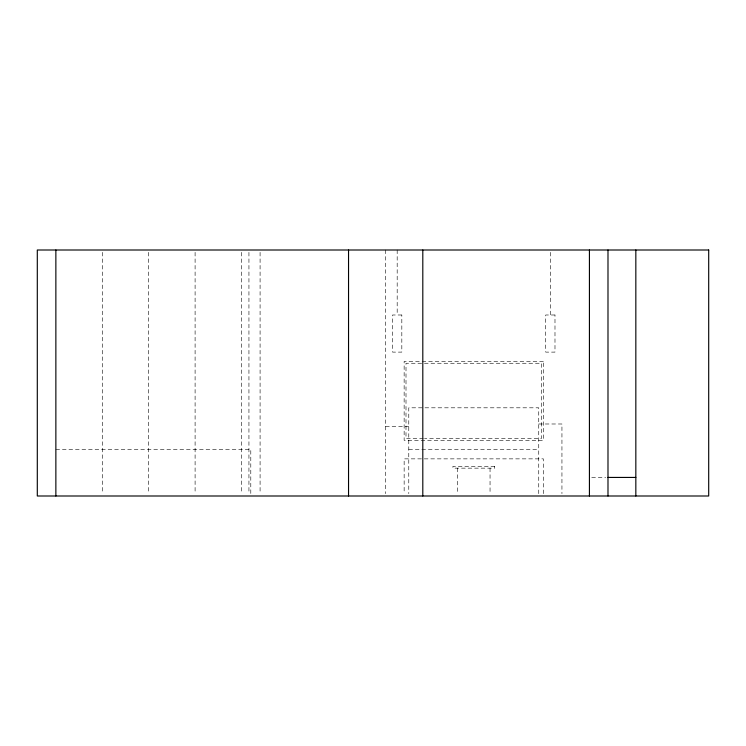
<?xml version="1.0" encoding="UTF-8"?>
<svg xmlns="http://www.w3.org/2000/svg" width="746" height="746" viewBox="0 0 746 746"><rect width="100%" height="100%" fill="white"/><g stroke="black" fill="none" stroke-linecap="round" stroke-linejoin="round"><path stroke-width="0.56" stroke-dasharray="3.73 2.8" d="M538.743 423.989L561.943 423.989L561.943 493.665M385.579 426.376L408.78 426.376M423.374 438.443L406.001 438.443L406.001 363.255L541.521 363.255L541.521 438.443L424.53 438.443M55.866 449.577L250.796 449.577L250.796 493.675M408.78 449.577L538.743 449.577M591.737 477.431L605.668 477.431M550.343 252.325L550.343 314.989M543.377 493.675L543.377 458.865L404.145 458.865L404.145 493.675M538.743 493.675L538.743 407.81L408.78 407.81L408.78 493.675M490.047 468.143L490.047 493.675M457.559 468.143L457.559 493.675M397.18 250.003L397.18 314.989M385.579 250.003L385.579 493.675M260.084 252.325L260.084 493.675M248.94 252.325L248.94 493.675M241.518 252.325L241.518 493.675M195.098 252.325L195.098 493.675M148.687 252.325L148.687 493.675M102.277 252.325L102.277 493.675M401.824 314.989L392.536 314.989L392.536 352.112L401.824 352.112L401.824 314.989M554.987 314.989L545.699 314.989L545.699 352.112L554.987 352.112L554.987 314.989M543.377 361.4L404.145 361.4L404.145 440.299L543.377 440.299L543.377 361.4M494.691 466.287L452.925 466.287L452.925 468.143L494.691 468.143L494.691 466.287"/><path stroke-width="1.12" d="M607.99 477.431L635.834 477.431M635.834 250.003L635.834 495.997M607.99 250.003L607.99 495.997M589.424 250.003L589.424 495.997M422.805 250.003L422.805 495.997M348.541 250.003L348.541 495.997M55.866 250.003L55.866 495.997M708.7 250.003L37.3 250.003L37.3 495.997L708.7 495.997L708.7 250.003"/></g></svg>
